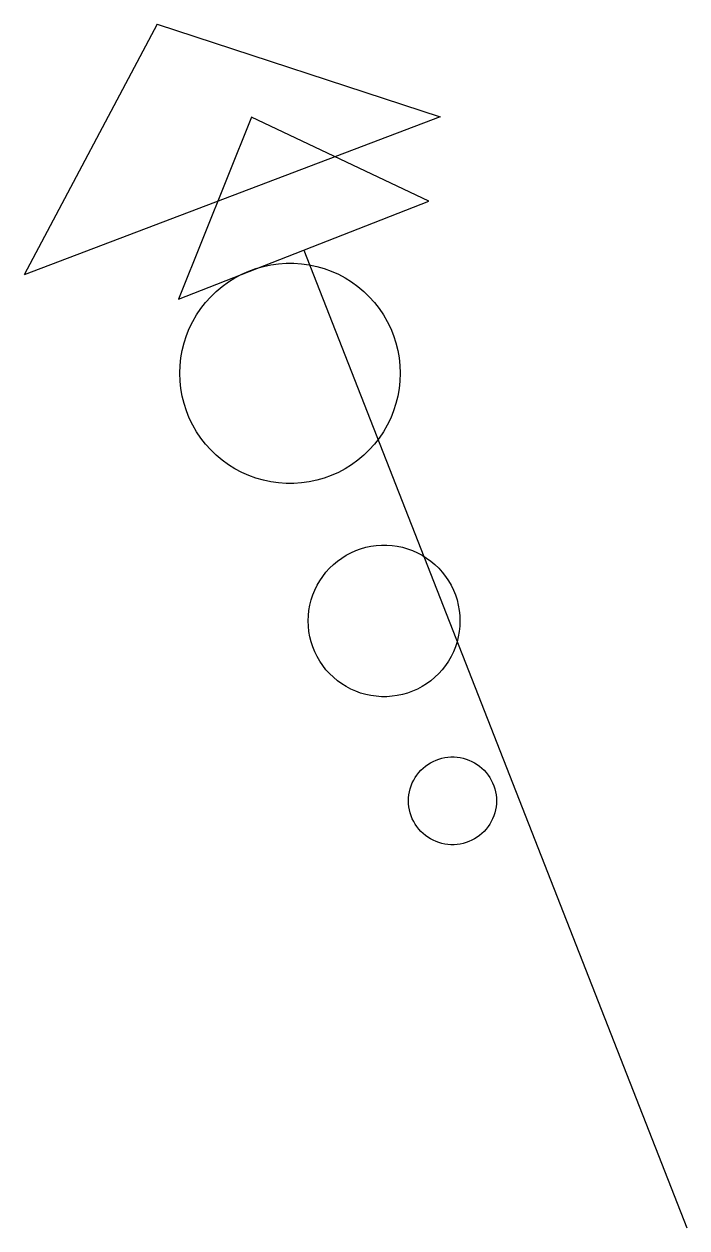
# Model space of a CAD drawing. Header units: inches. Extents: x 21905 to 29562, y 37649 to 43473.
# Drawn here: x 25455.72 to 25470.46, y 42123.45 to 42150.23 of the extents above; entities that cross this region are included whole.
import ezdxf

# ---------------------------------------------------------------- set-up
doc = ezdxf.new("R2010")
doc.units = ezdxf.units.IN
doc.header["$MEASUREMENT"] = 0

msp = doc.modelspace()

# ---------------------------------------------------------------- linework, layer by layer
for points in [[(25458.679, 42150.229), (25455.717, 42144.654)], [(25458.679, 42150.229), (25455.717, 42144.654)], [(25458.679, 42150.229), (25464.968, 42148.168)], [(25458.679, 42150.229), (25464.968, 42148.168)], [(25464.968, 42148.168), (25455.717, 42144.654)], [(25464.968, 42148.168), (25455.717, 42144.654)], [(25459.15, 42144.111), (25464.72, 42146.293), (25460.776, 42148.159), (25459.15, 42144.111)], [(25461.935, 42145.202), (25470.456, 42123.452)], [(25464.081, 42142.461), (25464.075, 42142.29), (25464.057, 42142.12), (25464.028, 42141.952), (25463.986, 42141.786), (25463.934, 42141.623), (25463.869, 42141.464), (25463.794, 42141.311), (25463.709, 42141.162), (25463.613, 42141.021), (25463.508, 42140.886), (25463.393, 42140.759), (25463.27, 42140.64), (25463.139, 42140.53), (25463.001, 42140.429), (25462.856, 42140.339), (25462.705, 42140.258), (25462.549, 42140.189), (25462.388, 42140.13), (25462.223, 42140.083), (25462.056, 42140.047), (25461.887, 42140.024), (25461.716, 42140.012), (25461.545, 42140.012), (25461.374, 42140.024), (25461.205, 42140.047), (25461.038, 42140.083), (25460.873, 42140.13), (25460.712, 42140.189), (25460.556, 42140.258), (25460.405, 42140.339), (25460.26, 42140.429), (25460.122, 42140.53), (25459.991, 42140.64), (25459.867, 42140.759), (25459.753, 42140.886), (25459.648, 42141.021), (25459.552, 42141.162), (25459.466, 42141.311), (25459.391, 42141.464), (25459.327, 42141.623), (25459.275, 42141.786), (25459.233, 42141.952), (25459.203, 42142.12), (25459.186, 42142.29), (25459.18, 42142.461), (25459.186, 42142.632), (25459.203, 42142.802), (25459.233, 42142.971), (25459.275, 42143.137), (25459.327, 42143.299), (25459.391, 42143.458), (25459.466, 42143.612), (25459.552, 42143.76), (25459.648, 42143.902), (25459.753, 42144.036), (25459.867, 42144.164), (25459.991, 42144.282), (25460.122, 42144.392), (25460.26, 42144.493), (25460.405, 42144.584), (25460.556, 42144.664), (25460.712, 42144.734), (25460.873, 42144.792), (25461.038, 42144.839), (25461.205, 42144.875), (25461.374, 42144.899), (25461.545, 42144.91), (25461.716, 42144.91), (25461.887, 42144.899), (25462.056, 42144.875), (25462.223, 42144.839), (25462.388, 42144.792), (25462.549, 42144.734), (25462.705, 42144.664), (25462.856, 42144.584), (25463.001, 42144.493), (25463.139, 42144.392), (25463.27, 42144.282), (25463.393, 42144.164), (25463.508, 42144.036), (25463.613, 42143.902), (25463.709, 42143.76), (25463.794, 42143.612), (25463.869, 42143.458), (25463.934, 42143.299), (25463.986, 42143.137), (25464.028, 42142.971), (25464.057, 42142.802), (25464.075, 42142.632), (25464.081, 42142.461)], [(25464.081, 42142.461), (25464.075, 42142.29), (25464.057, 42142.12), (25464.028, 42141.952), (25463.986, 42141.786), (25463.934, 42141.623), (25463.869, 42141.464), (25463.794, 42141.311), (25463.709, 42141.162), (25463.613, 42141.021), (25463.508, 42140.886), (25463.393, 42140.759), (25463.27, 42140.64), (25463.139, 42140.53), (25463.001, 42140.429), (25462.856, 42140.339), (25462.705, 42140.258), (25462.549, 42140.189), (25462.388, 42140.13), (25462.223, 42140.083), (25462.056, 42140.047), (25461.887, 42140.024), (25461.716, 42140.012), (25461.545, 42140.012), (25461.374, 42140.024), (25461.205, 42140.047), (25461.038, 42140.083), (25460.873, 42140.13), (25460.712, 42140.189), (25460.556, 42140.258), (25460.405, 42140.339), (25460.26, 42140.429), (25460.122, 42140.53), (25459.991, 42140.64), (25459.867, 42140.759), (25459.753, 42140.886), (25459.648, 42141.021), (25459.552, 42141.162), (25459.466, 42141.311), (25459.391, 42141.464), (25459.327, 42141.623), (25459.275, 42141.786), (25459.233, 42141.952), (25459.203, 42142.12), (25459.186, 42142.29), (25459.18, 42142.461), (25459.186, 42142.632), (25459.203, 42142.802), (25459.233, 42142.971), (25459.275, 42143.137), (25459.327, 42143.299), (25459.391, 42143.458), (25459.466, 42143.612), (25459.552, 42143.76), (25459.648, 42143.902), (25459.753, 42144.036), (25459.867, 42144.164), (25459.991, 42144.282), (25460.122, 42144.392), (25460.26, 42144.493), (25460.405, 42144.584), (25460.556, 42144.664), (25460.712, 42144.734), (25460.873, 42144.792), (25461.038, 42144.839), (25461.205, 42144.875), (25461.374, 42144.899), (25461.545, 42144.91), (25461.716, 42144.91), (25461.887, 42144.899), (25462.056, 42144.875), (25462.223, 42144.839), (25462.388, 42144.792), (25462.549, 42144.734), (25462.705, 42144.664), (25462.856, 42144.584), (25463.001, 42144.493), (25463.139, 42144.392), (25463.27, 42144.282), (25463.393, 42144.164), (25463.508, 42144.036), (25463.613, 42143.902), (25463.709, 42143.76), (25463.794, 42143.612), (25463.869, 42143.458), (25463.934, 42143.299), (25463.986, 42143.137), (25464.028, 42142.971), (25464.057, 42142.802), (25464.075, 42142.632), (25464.081, 42142.461)], [(25465.41, 42136.954), (25465.406, 42136.836), (25465.393, 42136.719), (25465.373, 42136.603), (25465.344, 42136.489), (25465.308, 42136.377), (25465.264, 42136.268), (25465.212, 42136.162), (25465.153, 42136.06), (25465.088, 42135.962), (25465.015, 42135.869), (25464.936, 42135.782), (25464.852, 42135.7), (25464.761, 42135.624), (25464.666, 42135.555), (25464.566, 42135.493), (25464.462, 42135.437), (25464.355, 42135.389), (25464.244, 42135.349), (25464.131, 42135.317), (25464.016, 42135.292), (25463.899, 42135.276), (25463.782, 42135.268), (25463.664, 42135.268), (25463.546, 42135.276), (25463.43, 42135.292), (25463.315, 42135.317), (25463.201, 42135.349), (25463.091, 42135.389), (25462.983, 42135.437), (25462.879, 42135.493), (25462.779, 42135.555), (25462.684, 42135.624), (25462.594, 42135.7), (25462.509, 42135.782), (25462.43, 42135.869), (25462.358, 42135.962), (25462.292, 42136.06), (25462.233, 42136.162), (25462.182, 42136.268), (25462.137, 42136.377), (25462.101, 42136.489), (25462.073, 42136.603), (25462.052, 42136.719), (25462.04, 42136.836), (25462.036, 42136.954), (25462.04, 42137.071), (25462.052, 42137.188), (25462.073, 42137.304), (25462.101, 42137.419), (25462.137, 42137.531), (25462.182, 42137.64), (25462.233, 42137.746), (25462.292, 42137.848), (25462.358, 42137.945), (25462.43, 42138.038), (25462.509, 42138.126), (25462.594, 42138.207), (25462.684, 42138.283), (25462.779, 42138.352), (25462.879, 42138.415), (25462.983, 42138.47), (25463.091, 42138.518), (25463.201, 42138.558), (25463.315, 42138.591), (25463.43, 42138.615), (25463.546, 42138.631), (25463.664, 42138.64), (25463.782, 42138.64), (25463.899, 42138.631), (25464.016, 42138.615), (25464.131, 42138.591), (25464.244, 42138.558), (25464.355, 42138.518), (25464.462, 42138.47), (25464.566, 42138.415), (25464.666, 42138.352), (25464.761, 42138.283), (25464.852, 42138.207), (25464.936, 42138.126), (25465.015, 42138.038), (25465.088, 42137.945), (25465.153, 42137.848), (25465.212, 42137.746), (25465.264, 42137.64), (25465.308, 42137.531), (25465.344, 42137.419), (25465.373, 42137.304), (25465.393, 42137.188), (25465.406, 42137.071), (25465.41, 42136.954)], [(25465.41, 42136.954), (25465.406, 42136.836), (25465.393, 42136.719), (25465.373, 42136.603), (25465.344, 42136.489), (25465.308, 42136.377), (25465.264, 42136.268), (25465.212, 42136.162), (25465.153, 42136.06), (25465.088, 42135.962), (25465.015, 42135.869), (25464.936, 42135.782), (25464.852, 42135.7), (25464.761, 42135.624), (25464.666, 42135.555), (25464.566, 42135.493), (25464.462, 42135.437), (25464.355, 42135.389), (25464.244, 42135.349), (25464.131, 42135.317), (25464.016, 42135.292), (25463.899, 42135.276), (25463.782, 42135.268), (25463.664, 42135.268), (25463.546, 42135.276), (25463.43, 42135.292), (25463.315, 42135.317), (25463.201, 42135.349), (25463.091, 42135.389), (25462.983, 42135.437), (25462.879, 42135.493), (25462.779, 42135.555), (25462.684, 42135.624), (25462.594, 42135.7), (25462.509, 42135.782), (25462.43, 42135.869), (25462.358, 42135.962), (25462.292, 42136.06), (25462.233, 42136.162), (25462.182, 42136.268), (25462.137, 42136.377), (25462.101, 42136.489), (25462.073, 42136.603), (25462.052, 42136.719), (25462.04, 42136.836), (25462.036, 42136.954), (25462.04, 42137.071), (25462.052, 42137.188), (25462.073, 42137.304), (25462.101, 42137.419), (25462.137, 42137.531), (25462.182, 42137.64), (25462.233, 42137.746), (25462.292, 42137.848), (25462.358, 42137.945), (25462.43, 42138.038), (25462.509, 42138.126), (25462.594, 42138.207), (25462.684, 42138.283), (25462.779, 42138.352), (25462.879, 42138.415), (25462.983, 42138.47), (25463.091, 42138.518), (25463.201, 42138.558), (25463.315, 42138.591), (25463.43, 42138.615), (25463.546, 42138.631), (25463.664, 42138.64), (25463.782, 42138.64), (25463.899, 42138.631), (25464.016, 42138.615), (25464.131, 42138.591), (25464.244, 42138.558), (25464.355, 42138.518), (25464.462, 42138.47), (25464.566, 42138.415), (25464.666, 42138.352), (25464.761, 42138.283), (25464.852, 42138.207), (25464.936, 42138.126), (25465.015, 42138.038), (25465.088, 42137.945), (25465.153, 42137.848), (25465.212, 42137.746), (25465.264, 42137.64), (25465.308, 42137.531), (25465.344, 42137.419), (25465.373, 42137.304), (25465.393, 42137.188), (25465.406, 42137.071), (25465.41, 42136.954)], [(25466.221, 42132.951), (25466.219, 42132.883), (25466.211, 42132.815), (25466.2, 42132.748), (25466.183, 42132.682), (25466.162, 42132.617), (25466.136, 42132.554), (25466.106, 42132.492), (25466.072, 42132.433), (25466.034, 42132.377), (25465.992, 42132.323), (25465.946, 42132.272), (25465.897, 42132.225), (25465.845, 42132.181), (25465.79, 42132.141), (25465.732, 42132.105), (25465.672, 42132.073), (25465.609, 42132.045), (25465.545, 42132.022), (25465.48, 42132.003), (25465.413, 42131.989), (25465.345, 42131.979), (25465.277, 42131.974), (25465.209, 42131.974), (25465.141, 42131.979), (25465.073, 42131.989), (25465.007, 42132.003), (25464.941, 42132.022), (25464.877, 42132.045), (25464.815, 42132.073), (25464.754, 42132.105), (25464.696, 42132.141), (25464.641, 42132.181), (25464.589, 42132.225), (25464.54, 42132.272), (25464.494, 42132.323), (25464.452, 42132.377), (25464.414, 42132.433), (25464.38, 42132.492), (25464.35, 42132.554), (25464.324, 42132.617), (25464.303, 42132.682), (25464.287, 42132.748), (25464.275, 42132.815), (25464.268, 42132.883), (25464.265, 42132.951), (25464.268, 42133.02), (25464.275, 42133.088), (25464.287, 42133.155), (25464.303, 42133.221), (25464.324, 42133.286), (25464.35, 42133.349), (25464.38, 42133.411), (25464.414, 42133.47), (25464.452, 42133.526), (25464.494, 42133.58), (25464.54, 42133.631), (25464.589, 42133.678), (25464.641, 42133.722), (25464.696, 42133.762), (25464.754, 42133.798), (25464.815, 42133.83), (25464.877, 42133.858), (25464.941, 42133.881), (25465.007, 42133.9), (25465.073, 42133.914), (25465.141, 42133.924), (25465.209, 42133.929), (25465.277, 42133.929), (25465.345, 42133.924), (25465.413, 42133.914), (25465.48, 42133.9), (25465.545, 42133.881), (25465.609, 42133.858), (25465.672, 42133.83), (25465.732, 42133.798), (25465.79, 42133.762), (25465.845, 42133.722), (25465.897, 42133.678), (25465.946, 42133.631), (25465.992, 42133.58), (25466.034, 42133.526), (25466.072, 42133.47), (25466.106, 42133.411), (25466.136, 42133.349), (25466.162, 42133.286), (25466.183, 42133.221), (25466.2, 42133.155), (25466.211, 42133.088), (25466.219, 42133.02), (25466.221, 42132.951)], [(25466.221, 42132.951), (25466.219, 42132.883), (25466.211, 42132.815), (25466.2, 42132.748), (25466.183, 42132.682), (25466.162, 42132.617), (25466.136, 42132.554), (25466.106, 42132.492), (25466.072, 42132.433), (25466.034, 42132.377), (25465.992, 42132.323), (25465.946, 42132.272), (25465.897, 42132.225), (25465.845, 42132.181), (25465.79, 42132.141), (25465.732, 42132.105), (25465.672, 42132.073), (25465.609, 42132.045), (25465.545, 42132.022), (25465.48, 42132.003), (25465.413, 42131.989), (25465.345, 42131.979), (25465.277, 42131.974), (25465.209, 42131.974), (25465.141, 42131.979), (25465.073, 42131.989), (25465.007, 42132.003), (25464.941, 42132.022), (25464.877, 42132.045), (25464.815, 42132.073), (25464.754, 42132.105), (25464.696, 42132.141), (25464.641, 42132.181), (25464.589, 42132.225), (25464.54, 42132.272), (25464.494, 42132.323), (25464.452, 42132.377), (25464.414, 42132.433), (25464.38, 42132.492), (25464.35, 42132.554), (25464.324, 42132.617), (25464.303, 42132.682), (25464.287, 42132.748), (25464.275, 42132.815), (25464.268, 42132.883), (25464.265, 42132.951), (25464.268, 42133.02), (25464.275, 42133.088), (25464.287, 42133.155), (25464.303, 42133.221), (25464.324, 42133.286), (25464.35, 42133.349), (25464.38, 42133.411), (25464.414, 42133.47), (25464.452, 42133.526), (25464.494, 42133.58), (25464.54, 42133.631), (25464.589, 42133.678), (25464.641, 42133.722), (25464.696, 42133.762), (25464.754, 42133.798), (25464.815, 42133.83), (25464.877, 42133.858), (25464.941, 42133.881), (25465.007, 42133.9), (25465.073, 42133.914), (25465.141, 42133.924), (25465.209, 42133.929), (25465.277, 42133.929), (25465.345, 42133.924), (25465.413, 42133.914), (25465.48, 42133.9), (25465.545, 42133.881), (25465.609, 42133.858), (25465.672, 42133.83), (25465.732, 42133.798), (25465.79, 42133.762), (25465.845, 42133.722), (25465.897, 42133.678), (25465.946, 42133.631), (25465.992, 42133.58), (25466.034, 42133.526), (25466.072, 42133.47), (25466.106, 42133.411), (25466.136, 42133.349), (25466.162, 42133.286), (25466.183, 42133.221), (25466.2, 42133.155), (25466.211, 42133.088), (25466.219, 42133.02), (25466.221, 42132.951)]]:
    msp.add_lwpolyline(points)

doc.saveas('drawing.dxf')
